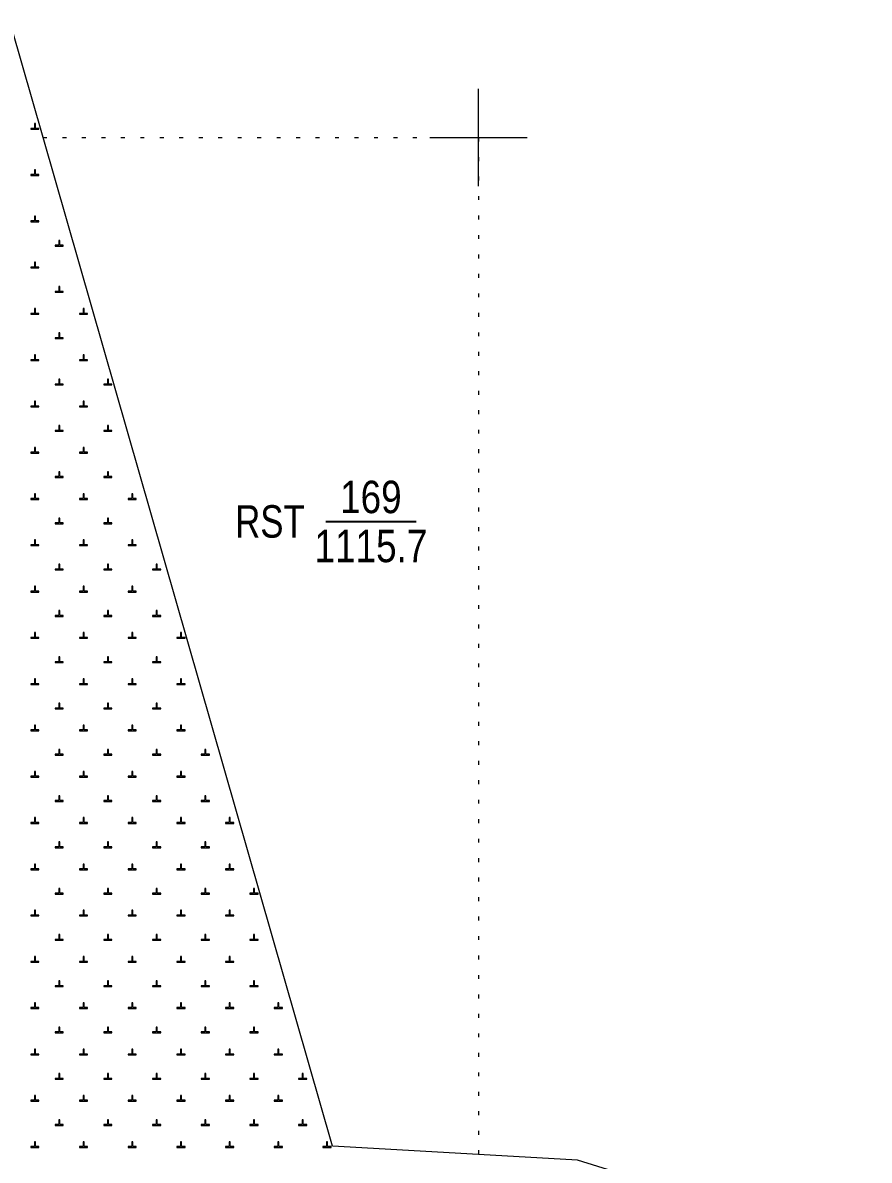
# Model space of a CAD drawing. Header units: metres. Extents: x 551390 to 552118, y 1837759 to 1838646.
# Drawn here: x 551971.9 to 552024.1, y 1838437 to 1838507.1 of the extents above; entities that cross this region are included whole.
import ezdxf
from ezdxf.enums import TextEntityAlignment as Align

# ---------------------------------------------------------------- set-up
doc = ezdxf.new("R2010")
doc.units = ezdxf.units.M
doc.header["$LTSCALE"] = 0.8
doc.linetypes.add('DOTTED', pattern=[1.5, 0.3, -1.2])
for name, color, linetype, lineweight in [('10', 7, 'Continuous', 13), ('13', 7, 'Continuous', 13), ('19', 7, 'Continuous', 13), ('24', 7, 'DOTTED', 13), ('63', 7, 'Continuous', 13)]:
    doc.layers.add(name, color=color, linetype=linetype, lineweight=lineweight)

msp = doc.modelspace()

# ---------------------------------------------------------------- linework, layer by layer
at = {"layer": '10'}
for points in [[(551973.16, 1838500), (551951.16, 1838576.61), (551951.17, 1838576.63), (551932.18, 1838574.02), (551935.39, 1838524.4), (551872.61, 1838520.36), (551870.95, 1838519.99), (551873.12, 1838500)], [(552000, 1838437.34), (551991.01, 1838437.85), (551973.16, 1838500)], [(552003.2, 1838417.1), (552024.08, 1838422.16), (552023.2, 1838431.67), (552006.09, 1838437), (552000, 1838437.34)]]:
    msp.add_lwpolyline(points, dxfattribs=at)
at = {"layer": '13', "lineweight": 25}
msp.add_line((551990.58, 1838476.35), (551996.16, 1838476.35), dxfattribs=at)
at = {"layer": '19'}
for points in [[(551972.41, 1838500.52), (551972.91, 1838500.52), (551972.91, 1838500.57), (551972.69, 1838500.57), (551972.69, 1838500.88), (551972.64, 1838500.88), (551972.64, 1838500.57), (551972.41, 1838500.57)], [(551972.41, 1838497.67), (551972.91, 1838497.67), (551972.91, 1838497.72), (551972.69, 1838497.72), (551972.69, 1838498.02), (551972.64, 1838498.02), (551972.64, 1838497.72), (551972.41, 1838497.72)], [(551972.41, 1838494.82), (551972.91, 1838494.82), (551972.91, 1838494.87), (551972.69, 1838494.87), (551972.69, 1838495.17), (551972.64, 1838495.17), (551972.64, 1838494.87), (551972.41, 1838494.87)], [(551973.91, 1838493.32), (551974.41, 1838493.32), (551974.41, 1838493.37), (551974.19, 1838493.37), (551974.19, 1838493.67), (551974.14, 1838493.67), (551974.14, 1838493.37), (551973.91, 1838493.37)], [(551972.41, 1838491.97), (551972.91, 1838491.97), (551972.91, 1838492.02), (551972.69, 1838492.02), (551972.69, 1838492.32), (551972.64, 1838492.32), (551972.64, 1838492.02), (551972.41, 1838492.02)], [(551973.91, 1838490.47), (551974.41, 1838490.47), (551974.41, 1838490.52), (551974.19, 1838490.52), (551974.19, 1838490.82), (551974.14, 1838490.82), (551974.14, 1838490.52), (551973.91, 1838490.52)], [(551972.41, 1838489.12), (551972.91, 1838489.12), (551972.91, 1838489.17), (551972.69, 1838489.17), (551972.69, 1838489.47), (551972.64, 1838489.47), (551972.64, 1838489.17), (551972.41, 1838489.17)], [(551975.41, 1838489.12), (551975.91, 1838489.12), (551975.91, 1838489.17), (551975.69, 1838489.17), (551975.69, 1838489.47), (551975.64, 1838489.47), (551975.64, 1838489.17), (551975.41, 1838489.17)], [(551973.91, 1838487.62), (551974.41, 1838487.62), (551974.41, 1838487.67), (551974.19, 1838487.67), (551974.19, 1838487.97), (551974.14, 1838487.97), (551974.14, 1838487.67), (551973.91, 1838487.67)], [(551972.41, 1838486.26), (551972.91, 1838486.26), (551972.91, 1838486.31), (551972.69, 1838486.31), (551972.69, 1838486.62), (551972.64, 1838486.62), (551972.64, 1838486.31), (551972.41, 1838486.31)], [(551975.41, 1838486.26), (551975.91, 1838486.26), (551975.91, 1838486.31), (551975.69, 1838486.31), (551975.69, 1838486.62), (551975.64, 1838486.62), (551975.64, 1838486.31), (551975.41, 1838486.31)], [(551973.91, 1838484.76), (551974.41, 1838484.76), (551974.41, 1838484.81), (551974.19, 1838484.81), (551974.19, 1838485.12), (551974.14, 1838485.12), (551974.14, 1838484.81), (551973.91, 1838484.81)], [(551976.91, 1838484.76), (551977.41, 1838484.76), (551977.41, 1838484.81), (551977.19, 1838484.81), (551977.19, 1838485.12), (551977.14, 1838485.12), (551977.14, 1838484.81), (551976.91, 1838484.81)], [(551972.41, 1838483.41), (551972.91, 1838483.41), (551972.91, 1838483.46), (551972.69, 1838483.46), (551972.69, 1838483.76), (551972.64, 1838483.76), (551972.64, 1838483.46), (551972.41, 1838483.46)], [(551975.41, 1838483.41), (551975.91, 1838483.41), (551975.91, 1838483.46), (551975.69, 1838483.46), (551975.69, 1838483.76), (551975.64, 1838483.76), (551975.64, 1838483.46), (551975.41, 1838483.46)], [(551973.91, 1838481.91), (551974.41, 1838481.91), (551974.41, 1838481.96), (551974.19, 1838481.96), (551974.19, 1838482.26), (551974.14, 1838482.26), (551974.14, 1838481.96), (551973.91, 1838481.96)], [(551976.91, 1838481.91), (551977.41, 1838481.91), (551977.41, 1838481.96), (551977.19, 1838481.96), (551977.19, 1838482.26), (551977.14, 1838482.26), (551977.14, 1838481.96), (551976.91, 1838481.96)], [(551972.41, 1838480.56), (551972.91, 1838480.56), (551972.91, 1838480.61), (551972.69, 1838480.61), (551972.69, 1838480.91), (551972.64, 1838480.91), (551972.64, 1838480.61), (551972.41, 1838480.61)], [(551975.41, 1838480.56), (551975.91, 1838480.56), (551975.91, 1838480.61), (551975.69, 1838480.61), (551975.69, 1838480.91), (551975.64, 1838480.91), (551975.64, 1838480.61), (551975.41, 1838480.61)], [(551973.91, 1838479.06), (551974.41, 1838479.06), (551974.41, 1838479.11), (551974.19, 1838479.11), (551974.19, 1838479.41), (551974.14, 1838479.41), (551974.14, 1838479.11), (551973.91, 1838479.11)], [(551976.91, 1838479.06), (551977.41, 1838479.06), (551977.41, 1838479.11), (551977.19, 1838479.11), (551977.19, 1838479.41), (551977.14, 1838479.41), (551977.14, 1838479.11), (551976.91, 1838479.11)], [(551972.41, 1838477.71), (551972.91, 1838477.71), (551972.91, 1838477.76), (551972.69, 1838477.76), (551972.69, 1838478.06), (551972.64, 1838478.06), (551972.64, 1838477.76), (551972.41, 1838477.76)], [(551975.41, 1838477.71), (551975.91, 1838477.71), (551975.91, 1838477.76), (551975.69, 1838477.76), (551975.69, 1838478.06), (551975.64, 1838478.06), (551975.64, 1838477.76), (551975.41, 1838477.76)], [(551978.41, 1838477.71), (551978.91, 1838477.71), (551978.91, 1838477.76), (551978.69, 1838477.76), (551978.69, 1838478.06), (551978.64, 1838478.06), (551978.64, 1838477.76), (551978.41, 1838477.76)], [(551973.91, 1838476.21), (551974.41, 1838476.21), (551974.41, 1838476.26), (551974.19, 1838476.26), (551974.19, 1838476.56), (551974.14, 1838476.56), (551974.14, 1838476.26), (551973.91, 1838476.26)], [(551976.91, 1838476.21), (551977.41, 1838476.21), (551977.41, 1838476.26), (551977.19, 1838476.26), (551977.19, 1838476.56), (551977.14, 1838476.56), (551977.14, 1838476.26), (551976.91, 1838476.26)], [(551972.41, 1838474.86), (551972.91, 1838474.86), (551972.91, 1838474.91), (551972.69, 1838474.91), (551972.69, 1838475.21), (551972.64, 1838475.21), (551972.64, 1838474.91), (551972.41, 1838474.91)], [(551975.41, 1838474.86), (551975.91, 1838474.86), (551975.91, 1838474.91), (551975.69, 1838474.91), (551975.69, 1838475.21), (551975.64, 1838475.21), (551975.64, 1838474.91), (551975.41, 1838474.91)], [(551978.41, 1838474.86), (551978.91, 1838474.86), (551978.91, 1838474.91), (551978.69, 1838474.91), (551978.69, 1838475.21), (551978.64, 1838475.21), (551978.64, 1838474.91), (551978.41, 1838474.91)], [(551973.91, 1838473.36), (551974.41, 1838473.36), (551974.41, 1838473.41), (551974.19, 1838473.41), (551974.19, 1838473.71), (551974.14, 1838473.71), (551974.14, 1838473.41), (551973.91, 1838473.41)], [(551976.91, 1838473.36), (551977.41, 1838473.36), (551977.41, 1838473.41), (551977.19, 1838473.41), (551977.19, 1838473.71), (551977.14, 1838473.71), (551977.14, 1838473.41), (551976.91, 1838473.41)], [(551979.91, 1838473.36), (551980.41, 1838473.36), (551980.41, 1838473.41), (551980.19, 1838473.41), (551980.19, 1838473.71), (551980.14, 1838473.71), (551980.14, 1838473.41), (551979.91, 1838473.41)], [(551972.41, 1838472), (551972.91, 1838472), (551972.91, 1838472.05), (551972.69, 1838472.05), (551972.69, 1838472.36), (551972.64, 1838472.36), (551972.64, 1838472.05), (551972.41, 1838472.05)], [(551975.41, 1838472), (551975.91, 1838472), (551975.91, 1838472.05), (551975.69, 1838472.05), (551975.69, 1838472.36), (551975.64, 1838472.36), (551975.64, 1838472.05), (551975.41, 1838472.05)], [(551978.41, 1838472), (551978.91, 1838472), (551978.91, 1838472.05), (551978.69, 1838472.05), (551978.69, 1838472.36), (551978.64, 1838472.36), (551978.64, 1838472.05), (551978.41, 1838472.05)], [(551973.91, 1838470.5), (551974.41, 1838470.5), (551974.41, 1838470.55), (551974.19, 1838470.55), (551974.19, 1838470.86), (551974.14, 1838470.86), (551974.14, 1838470.55), (551973.91, 1838470.55)], [(551976.91, 1838470.5), (551977.41, 1838470.5), (551977.41, 1838470.55), (551977.19, 1838470.55), (551977.19, 1838470.86), (551977.14, 1838470.86), (551977.14, 1838470.55), (551976.91, 1838470.55)], [(551979.91, 1838470.5), (551980.41, 1838470.5), (551980.41, 1838470.55), (551980.19, 1838470.55), (551980.19, 1838470.86), (551980.14, 1838470.86), (551980.14, 1838470.55), (551979.91, 1838470.55)], [(551972.41, 1838469.15), (551972.91, 1838469.15), (551972.91, 1838469.2), (551972.69, 1838469.2), (551972.69, 1838469.5), (551972.64, 1838469.5), (551972.64, 1838469.2), (551972.41, 1838469.2)], [(551975.41, 1838469.15), (551975.91, 1838469.15), (551975.91, 1838469.2), (551975.69, 1838469.2), (551975.69, 1838469.5), (551975.64, 1838469.5), (551975.64, 1838469.2), (551975.41, 1838469.2)], [(551978.41, 1838469.15), (551978.91, 1838469.15), (551978.91, 1838469.2), (551978.69, 1838469.2), (551978.69, 1838469.5), (551978.64, 1838469.5), (551978.64, 1838469.2), (551978.41, 1838469.2)], [(551981.41, 1838469.15), (551981.91, 1838469.15), (551981.91, 1838469.2), (551981.69, 1838469.2), (551981.69, 1838469.5), (551981.64, 1838469.5), (551981.64, 1838469.2), (551981.41, 1838469.2)], [(551973.91, 1838467.65), (551974.41, 1838467.65), (551974.41, 1838467.7), (551974.19, 1838467.7), (551974.19, 1838468), (551974.14, 1838468), (551974.14, 1838467.7), (551973.91, 1838467.7)], [(551976.91, 1838467.65), (551977.41, 1838467.65), (551977.41, 1838467.7), (551977.19, 1838467.7), (551977.19, 1838468), (551977.14, 1838468), (551977.14, 1838467.7), (551976.91, 1838467.7)], [(551979.91, 1838467.65), (551980.41, 1838467.65), (551980.41, 1838467.7), (551980.19, 1838467.7), (551980.19, 1838468), (551980.14, 1838468), (551980.14, 1838467.7), (551979.91, 1838467.7)], [(551972.41, 1838466.3), (551972.91, 1838466.3), (551972.91, 1838466.35), (551972.69, 1838466.35), (551972.69, 1838466.65), (551972.64, 1838466.65), (551972.64, 1838466.35), (551972.41, 1838466.35)], [(551975.41, 1838466.3), (551975.91, 1838466.3), (551975.91, 1838466.35), (551975.69, 1838466.35), (551975.69, 1838466.65), (551975.64, 1838466.65), (551975.64, 1838466.35), (551975.41, 1838466.35)], [(551978.41, 1838466.3), (551978.91, 1838466.3), (551978.91, 1838466.35), (551978.69, 1838466.35), (551978.69, 1838466.65), (551978.64, 1838466.65), (551978.64, 1838466.35), (551978.41, 1838466.35)], [(551981.41, 1838466.3), (551981.91, 1838466.3), (551981.91, 1838466.35), (551981.69, 1838466.35), (551981.69, 1838466.65), (551981.64, 1838466.65), (551981.64, 1838466.35), (551981.41, 1838466.35)], [(551973.91, 1838464.8), (551974.41, 1838464.8), (551974.41, 1838464.85), (551974.19, 1838464.85), (551974.19, 1838465.15), (551974.14, 1838465.15), (551974.14, 1838464.85), (551973.91, 1838464.85)], [(551976.91, 1838464.8), (551977.41, 1838464.8), (551977.41, 1838464.85), (551977.19, 1838464.85), (551977.19, 1838465.15), (551977.14, 1838465.15), (551977.14, 1838464.85), (551976.91, 1838464.85)], [(551979.91, 1838464.8), (551980.41, 1838464.8), (551980.41, 1838464.85), (551980.19, 1838464.85), (551980.19, 1838465.15), (551980.14, 1838465.15), (551980.14, 1838464.85), (551979.91, 1838464.85)], [(551972.41, 1838463.45), (551972.91, 1838463.45), (551972.91, 1838463.5), (551972.69, 1838463.5), (551972.69, 1838463.8), (551972.64, 1838463.8), (551972.64, 1838463.5), (551972.41, 1838463.5)], [(551975.41, 1838463.45), (551975.91, 1838463.45), (551975.91, 1838463.5), (551975.69, 1838463.5), (551975.69, 1838463.8), (551975.64, 1838463.8), (551975.64, 1838463.5), (551975.41, 1838463.5)], [(551978.41, 1838463.45), (551978.91, 1838463.45), (551978.91, 1838463.5), (551978.69, 1838463.5), (551978.69, 1838463.8), (551978.64, 1838463.8), (551978.64, 1838463.5), (551978.41, 1838463.5)], [(551981.41, 1838463.45), (551981.91, 1838463.45), (551981.91, 1838463.5), (551981.69, 1838463.5), (551981.69, 1838463.8), (551981.64, 1838463.8), (551981.64, 1838463.5), (551981.41, 1838463.5)], [(551973.91, 1838461.95), (551974.41, 1838461.95), (551974.41, 1838462), (551974.19, 1838462), (551974.19, 1838462.3), (551974.14, 1838462.3), (551974.14, 1838462), (551973.91, 1838462)], [(551976.91, 1838461.95), (551977.41, 1838461.95), (551977.41, 1838462), (551977.19, 1838462), (551977.19, 1838462.3), (551977.14, 1838462.3), (551977.14, 1838462), (551976.91, 1838462)], [(551979.91, 1838461.95), (551980.41, 1838461.95), (551980.41, 1838462), (551980.19, 1838462), (551980.19, 1838462.3), (551980.14, 1838462.3), (551980.14, 1838462), (551979.91, 1838462)], [(551982.91, 1838461.95), (551983.41, 1838461.95), (551983.41, 1838462), (551983.19, 1838462), (551983.19, 1838462.3), (551983.14, 1838462.3), (551983.14, 1838462), (551982.91, 1838462)], [(551972.41, 1838460.6), (551972.91, 1838460.6), (551972.91, 1838460.65), (551972.69, 1838460.65), (551972.69, 1838460.95), (551972.64, 1838460.95), (551972.64, 1838460.65), (551972.41, 1838460.65)], [(551975.41, 1838460.6), (551975.91, 1838460.6), (551975.91, 1838460.65), (551975.69, 1838460.65), (551975.69, 1838460.95), (551975.64, 1838460.95), (551975.64, 1838460.65), (551975.41, 1838460.65)], [(551978.41, 1838460.6), (551978.91, 1838460.6), (551978.91, 1838460.65), (551978.69, 1838460.65), (551978.69, 1838460.95), (551978.64, 1838460.95), (551978.64, 1838460.65), (551978.41, 1838460.65)], [(551981.41, 1838460.6), (551981.91, 1838460.6), (551981.91, 1838460.65), (551981.69, 1838460.65), (551981.69, 1838460.95), (551981.64, 1838460.95), (551981.64, 1838460.65), (551981.41, 1838460.65)], [(551973.91, 1838459.1), (551974.41, 1838459.1), (551974.41, 1838459.15), (551974.19, 1838459.15), (551974.19, 1838459.45), (551974.14, 1838459.45), (551974.14, 1838459.15), (551973.91, 1838459.15)], [(551976.91, 1838459.1), (551977.41, 1838459.1), (551977.41, 1838459.15), (551977.19, 1838459.15), (551977.19, 1838459.45), (551977.14, 1838459.45), (551977.14, 1838459.15), (551976.91, 1838459.15)], [(551979.91, 1838459.1), (551980.41, 1838459.1), (551980.41, 1838459.15), (551980.19, 1838459.15), (551980.19, 1838459.45), (551980.14, 1838459.45), (551980.14, 1838459.15), (551979.91, 1838459.15)], [(551982.91, 1838459.1), (551983.41, 1838459.1), (551983.41, 1838459.15), (551983.19, 1838459.15), (551983.19, 1838459.45), (551983.14, 1838459.45), (551983.14, 1838459.15), (551982.91, 1838459.15)], [(551972.41, 1838457.74), (551972.91, 1838457.74), (551972.91, 1838457.79), (551972.69, 1838457.79), (551972.69, 1838458.1), (551972.64, 1838458.1), (551972.64, 1838457.79), (551972.41, 1838457.79)], [(551975.41, 1838457.74), (551975.91, 1838457.74), (551975.91, 1838457.79), (551975.69, 1838457.79), (551975.69, 1838458.1), (551975.64, 1838458.1), (551975.64, 1838457.79), (551975.41, 1838457.79)], [(551978.41, 1838457.74), (551978.91, 1838457.74), (551978.91, 1838457.79), (551978.69, 1838457.79), (551978.69, 1838458.1), (551978.64, 1838458.1), (551978.64, 1838457.79), (551978.41, 1838457.79)], [(551981.41, 1838457.74), (551981.91, 1838457.74), (551981.91, 1838457.79), (551981.69, 1838457.79), (551981.69, 1838458.1), (551981.64, 1838458.1), (551981.64, 1838457.79), (551981.41, 1838457.79)], [(551984.41, 1838457.74), (551984.91, 1838457.74), (551984.91, 1838457.79), (551984.69, 1838457.79), (551984.69, 1838458.1), (551984.64, 1838458.1), (551984.64, 1838457.79), (551984.41, 1838457.79)], [(551973.91, 1838456.24), (551974.41, 1838456.24), (551974.41, 1838456.29), (551974.19, 1838456.29), (551974.19, 1838456.6), (551974.14, 1838456.6), (551974.14, 1838456.29), (551973.91, 1838456.29)], [(551976.91, 1838456.24), (551977.41, 1838456.24), (551977.41, 1838456.29), (551977.19, 1838456.29), (551977.19, 1838456.6), (551977.14, 1838456.6), (551977.14, 1838456.29), (551976.91, 1838456.29)], [(551979.91, 1838456.24), (551980.41, 1838456.24), (551980.41, 1838456.29), (551980.19, 1838456.29), (551980.19, 1838456.6), (551980.14, 1838456.6), (551980.14, 1838456.29), (551979.91, 1838456.29)], [(551982.91, 1838456.24), (551983.41, 1838456.24), (551983.41, 1838456.29), (551983.19, 1838456.29), (551983.19, 1838456.6), (551983.14, 1838456.6), (551983.14, 1838456.29), (551982.91, 1838456.29)], [(551972.41, 1838454.89), (551972.91, 1838454.89), (551972.91, 1838454.94), (551972.69, 1838454.94), (551972.69, 1838455.24), (551972.64, 1838455.24), (551972.64, 1838454.94), (551972.41, 1838454.94)], [(551975.41, 1838454.89), (551975.91, 1838454.89), (551975.91, 1838454.94), (551975.69, 1838454.94), (551975.69, 1838455.24), (551975.64, 1838455.24), (551975.64, 1838454.94), (551975.41, 1838454.94)], [(551978.41, 1838454.89), (551978.91, 1838454.89), (551978.91, 1838454.94), (551978.69, 1838454.94), (551978.69, 1838455.24), (551978.64, 1838455.24), (551978.64, 1838454.94), (551978.41, 1838454.94)], [(551981.41, 1838454.89), (551981.91, 1838454.89), (551981.91, 1838454.94), (551981.69, 1838454.94), (551981.69, 1838455.24), (551981.64, 1838455.24), (551981.64, 1838454.94), (551981.41, 1838454.94)], [(551984.41, 1838454.89), (551984.91, 1838454.89), (551984.91, 1838454.94), (551984.69, 1838454.94), (551984.69, 1838455.24), (551984.64, 1838455.24), (551984.64, 1838454.94), (551984.41, 1838454.94)], [(551973.91, 1838453.39), (551974.41, 1838453.39), (551974.41, 1838453.44), (551974.19, 1838453.44), (551974.19, 1838453.74), (551974.14, 1838453.74), (551974.14, 1838453.44), (551973.91, 1838453.44)], [(551976.91, 1838453.39), (551977.41, 1838453.39), (551977.41, 1838453.44), (551977.19, 1838453.44), (551977.19, 1838453.74), (551977.14, 1838453.74), (551977.14, 1838453.44), (551976.91, 1838453.44)], [(551979.91, 1838453.39), (551980.41, 1838453.39), (551980.41, 1838453.44), (551980.19, 1838453.44), (551980.19, 1838453.74), (551980.14, 1838453.74), (551980.14, 1838453.44), (551979.91, 1838453.44)], [(551982.91, 1838453.39), (551983.41, 1838453.39), (551983.41, 1838453.44), (551983.19, 1838453.44), (551983.19, 1838453.74), (551983.14, 1838453.74), (551983.14, 1838453.44), (551982.91, 1838453.44)], [(551985.91, 1838453.39), (551986.41, 1838453.39), (551986.41, 1838453.44), (551986.19, 1838453.44), (551986.19, 1838453.74), (551986.14, 1838453.74), (551986.14, 1838453.44), (551985.91, 1838453.44)], [(551972.41, 1838452.04), (551972.91, 1838452.04), (551972.91, 1838452.09), (551972.69, 1838452.09), (551972.69, 1838452.39), (551972.64, 1838452.39), (551972.64, 1838452.09), (551972.41, 1838452.09)], [(551975.41, 1838452.04), (551975.91, 1838452.04), (551975.91, 1838452.09), (551975.69, 1838452.09), (551975.69, 1838452.39), (551975.64, 1838452.39), (551975.64, 1838452.09), (551975.41, 1838452.09)], [(551978.41, 1838452.04), (551978.91, 1838452.04), (551978.91, 1838452.09), (551978.69, 1838452.09), (551978.69, 1838452.39), (551978.64, 1838452.39), (551978.64, 1838452.09), (551978.41, 1838452.09)], [(551981.41, 1838452.04), (551981.91, 1838452.04), (551981.91, 1838452.09), (551981.69, 1838452.09), (551981.69, 1838452.39), (551981.64, 1838452.39), (551981.64, 1838452.09), (551981.41, 1838452.09)], [(551984.41, 1838452.04), (551984.91, 1838452.04), (551984.91, 1838452.09), (551984.69, 1838452.09), (551984.69, 1838452.39), (551984.64, 1838452.39), (551984.64, 1838452.09), (551984.41, 1838452.09)], [(551973.91, 1838450.54), (551974.41, 1838450.54), (551974.41, 1838450.59), (551974.19, 1838450.59), (551974.19, 1838450.89), (551974.14, 1838450.89), (551974.14, 1838450.59), (551973.91, 1838450.59)], [(551976.91, 1838450.54), (551977.41, 1838450.54), (551977.41, 1838450.59), (551977.19, 1838450.59), (551977.19, 1838450.89), (551977.14, 1838450.89), (551977.14, 1838450.59), (551976.91, 1838450.59)], [(551979.91, 1838450.54), (551980.41, 1838450.54), (551980.41, 1838450.59), (551980.19, 1838450.59), (551980.19, 1838450.89), (551980.14, 1838450.89), (551980.14, 1838450.59), (551979.91, 1838450.59)], [(551982.91, 1838450.54), (551983.41, 1838450.54), (551983.41, 1838450.59), (551983.19, 1838450.59), (551983.19, 1838450.89), (551983.14, 1838450.89), (551983.14, 1838450.59), (551982.91, 1838450.59)], [(551985.91, 1838450.54), (551986.41, 1838450.54), (551986.41, 1838450.59), (551986.19, 1838450.59), (551986.19, 1838450.89), (551986.14, 1838450.89), (551986.14, 1838450.59), (551985.91, 1838450.59)], [(551972.41, 1838449.19), (551972.91, 1838449.19), (551972.91, 1838449.24), (551972.69, 1838449.24), (551972.69, 1838449.54), (551972.64, 1838449.54), (551972.64, 1838449.24), (551972.41, 1838449.24)], [(551975.41, 1838449.19), (551975.91, 1838449.19), (551975.91, 1838449.24), (551975.69, 1838449.24), (551975.69, 1838449.54), (551975.64, 1838449.54), (551975.64, 1838449.24), (551975.41, 1838449.24)], [(551978.41, 1838449.19), (551978.91, 1838449.19), (551978.91, 1838449.24), (551978.69, 1838449.24), (551978.69, 1838449.54), (551978.64, 1838449.54), (551978.64, 1838449.24), (551978.41, 1838449.24)], [(551981.41, 1838449.19), (551981.91, 1838449.19), (551981.91, 1838449.24), (551981.69, 1838449.24), (551981.69, 1838449.54), (551981.64, 1838449.54), (551981.64, 1838449.24), (551981.41, 1838449.24)], [(551984.41, 1838449.19), (551984.91, 1838449.19), (551984.91, 1838449.24), (551984.69, 1838449.24), (551984.69, 1838449.54), (551984.64, 1838449.54), (551984.64, 1838449.24), (551984.41, 1838449.24)], [(551973.91, 1838447.69), (551974.41, 1838447.69), (551974.41, 1838447.74), (551974.19, 1838447.74), (551974.19, 1838448.04), (551974.14, 1838448.04), (551974.14, 1838447.74), (551973.91, 1838447.74)], [(551976.91, 1838447.69), (551977.41, 1838447.69), (551977.41, 1838447.74), (551977.19, 1838447.74), (551977.19, 1838448.04), (551977.14, 1838448.04), (551977.14, 1838447.74), (551976.91, 1838447.74)], [(551979.91, 1838447.69), (551980.41, 1838447.69), (551980.41, 1838447.74), (551980.19, 1838447.74), (551980.19, 1838448.04), (551980.14, 1838448.04), (551980.14, 1838447.74), (551979.91, 1838447.74)], [(551982.91, 1838447.69), (551983.41, 1838447.69), (551983.41, 1838447.74), (551983.19, 1838447.74), (551983.19, 1838448.04), (551983.14, 1838448.04), (551983.14, 1838447.74), (551982.91, 1838447.74)], [(551985.91, 1838447.69), (551986.41, 1838447.69), (551986.41, 1838447.74), (551986.19, 1838447.74), (551986.19, 1838448.04), (551986.14, 1838448.04), (551986.14, 1838447.74), (551985.91, 1838447.74)], [(551972.41, 1838446.34), (551972.91, 1838446.34), (551972.91, 1838446.39), (551972.69, 1838446.39), (551972.69, 1838446.69), (551972.64, 1838446.69), (551972.64, 1838446.39), (551972.41, 1838446.39)], [(551975.41, 1838446.34), (551975.91, 1838446.34), (551975.91, 1838446.39), (551975.69, 1838446.39), (551975.69, 1838446.69), (551975.64, 1838446.69), (551975.64, 1838446.39), (551975.41, 1838446.39)], [(551978.41, 1838446.34), (551978.91, 1838446.34), (551978.91, 1838446.39), (551978.69, 1838446.39), (551978.69, 1838446.69), (551978.64, 1838446.69), (551978.64, 1838446.39), (551978.41, 1838446.39)], [(551981.41, 1838446.34), (551981.91, 1838446.34), (551981.91, 1838446.39), (551981.69, 1838446.39), (551981.69, 1838446.69), (551981.64, 1838446.69), (551981.64, 1838446.39), (551981.41, 1838446.39)], [(551984.41, 1838446.34), (551984.91, 1838446.34), (551984.91, 1838446.39), (551984.69, 1838446.39), (551984.69, 1838446.69), (551984.64, 1838446.69), (551984.64, 1838446.39), (551984.41, 1838446.39)], [(551987.41, 1838446.34), (551987.91, 1838446.34), (551987.91, 1838446.39), (551987.69, 1838446.39), (551987.69, 1838446.69), (551987.64, 1838446.69), (551987.64, 1838446.39), (551987.41, 1838446.39)], [(551973.91, 1838444.84), (551974.41, 1838444.84), (551974.41, 1838444.89), (551974.19, 1838444.89), (551974.19, 1838445.19), (551974.14, 1838445.19), (551974.14, 1838444.89), (551973.91, 1838444.89)], [(551976.91, 1838444.84), (551977.41, 1838444.84), (551977.41, 1838444.89), (551977.19, 1838444.89), (551977.19, 1838445.19), (551977.14, 1838445.19), (551977.14, 1838444.89), (551976.91, 1838444.89)], [(551979.91, 1838444.84), (551980.41, 1838444.84), (551980.41, 1838444.89), (551980.19, 1838444.89), (551980.19, 1838445.19), (551980.14, 1838445.19), (551980.14, 1838444.89), (551979.91, 1838444.89)], [(551982.91, 1838444.84), (551983.41, 1838444.84), (551983.41, 1838444.89), (551983.19, 1838444.89), (551983.19, 1838445.19), (551983.14, 1838445.19), (551983.14, 1838444.89), (551982.91, 1838444.89)], [(551985.91, 1838444.84), (551986.41, 1838444.84), (551986.41, 1838444.89), (551986.19, 1838444.89), (551986.19, 1838445.19), (551986.14, 1838445.19), (551986.14, 1838444.89), (551985.91, 1838444.89)], [(551972.41, 1838443.48), (551972.91, 1838443.48), (551972.91, 1838443.53), (551972.69, 1838443.53), (551972.69, 1838443.84), (551972.64, 1838443.84), (551972.64, 1838443.53), (551972.41, 1838443.53)], [(551975.41, 1838443.48), (551975.91, 1838443.48), (551975.91, 1838443.53), (551975.69, 1838443.53), (551975.69, 1838443.84), (551975.64, 1838443.84), (551975.64, 1838443.53), (551975.41, 1838443.53)], [(551978.41, 1838443.48), (551978.91, 1838443.48), (551978.91, 1838443.53), (551978.69, 1838443.53), (551978.69, 1838443.84), (551978.64, 1838443.84), (551978.64, 1838443.53), (551978.41, 1838443.53)], [(551981.41, 1838443.48), (551981.91, 1838443.48), (551981.91, 1838443.53), (551981.69, 1838443.53), (551981.69, 1838443.84), (551981.64, 1838443.84), (551981.64, 1838443.53), (551981.41, 1838443.53)], [(551984.41, 1838443.48), (551984.91, 1838443.48), (551984.91, 1838443.53), (551984.69, 1838443.53), (551984.69, 1838443.84), (551984.64, 1838443.84), (551984.64, 1838443.53), (551984.41, 1838443.53)], [(551987.41, 1838443.48), (551987.91, 1838443.48), (551987.91, 1838443.53), (551987.69, 1838443.53), (551987.69, 1838443.84), (551987.64, 1838443.84), (551987.64, 1838443.53), (551987.41, 1838443.53)], [(551973.91, 1838441.98), (551974.41, 1838441.98), (551974.41, 1838442.03), (551974.19, 1838442.03), (551974.19, 1838442.34), (551974.14, 1838442.34), (551974.14, 1838442.03), (551973.91, 1838442.03)], [(551976.91, 1838441.98), (551977.41, 1838441.98), (551977.41, 1838442.03), (551977.19, 1838442.03), (551977.19, 1838442.34), (551977.14, 1838442.34), (551977.14, 1838442.03), (551976.91, 1838442.03)], [(551979.91, 1838441.98), (551980.41, 1838441.98), (551980.41, 1838442.03), (551980.19, 1838442.03), (551980.19, 1838442.34), (551980.14, 1838442.34), (551980.14, 1838442.03), (551979.91, 1838442.03)], [(551982.91, 1838441.98), (551983.41, 1838441.98), (551983.41, 1838442.03), (551983.19, 1838442.03), (551983.19, 1838442.34), (551983.14, 1838442.34), (551983.14, 1838442.03), (551982.91, 1838442.03)], [(551985.91, 1838441.98), (551986.41, 1838441.98), (551986.41, 1838442.03), (551986.19, 1838442.03), (551986.19, 1838442.34), (551986.14, 1838442.34), (551986.14, 1838442.03), (551985.91, 1838442.03)], [(551988.91, 1838441.98), (551989.41, 1838441.98), (551989.41, 1838442.03), (551989.19, 1838442.03), (551989.19, 1838442.34), (551989.14, 1838442.34), (551989.14, 1838442.03), (551988.91, 1838442.03)], [(551972.41, 1838440.63), (551972.91, 1838440.63), (551972.91, 1838440.68), (551972.69, 1838440.68), (551972.69, 1838440.98), (551972.64, 1838440.98), (551972.64, 1838440.68), (551972.41, 1838440.68)], [(551975.41, 1838440.63), (551975.91, 1838440.63), (551975.91, 1838440.68), (551975.69, 1838440.68), (551975.69, 1838440.98), (551975.64, 1838440.98), (551975.64, 1838440.68), (551975.41, 1838440.68)], [(551978.41, 1838440.63), (551978.91, 1838440.63), (551978.91, 1838440.68), (551978.69, 1838440.68), (551978.69, 1838440.98), (551978.64, 1838440.98), (551978.64, 1838440.68), (551978.41, 1838440.68)], [(551981.41, 1838440.63), (551981.91, 1838440.63), (551981.91, 1838440.68), (551981.69, 1838440.68), (551981.69, 1838440.98), (551981.64, 1838440.98), (551981.64, 1838440.68), (551981.41, 1838440.68)], [(551984.41, 1838440.63), (551984.91, 1838440.63), (551984.91, 1838440.68), (551984.69, 1838440.68), (551984.69, 1838440.98), (551984.64, 1838440.98), (551984.64, 1838440.68), (551984.41, 1838440.68)], [(551987.41, 1838440.63), (551987.91, 1838440.63), (551987.91, 1838440.68), (551987.69, 1838440.68), (551987.69, 1838440.98), (551987.64, 1838440.98), (551987.64, 1838440.68), (551987.41, 1838440.68)], [(551973.91, 1838439.13), (551974.41, 1838439.13), (551974.41, 1838439.18), (551974.19, 1838439.18), (551974.19, 1838439.48), (551974.14, 1838439.48), (551974.14, 1838439.18), (551973.91, 1838439.18)], [(551976.91, 1838439.13), (551977.41, 1838439.13), (551977.41, 1838439.18), (551977.19, 1838439.18), (551977.19, 1838439.48), (551977.14, 1838439.48), (551977.14, 1838439.18), (551976.91, 1838439.18)], [(551979.91, 1838439.13), (551980.41, 1838439.13), (551980.41, 1838439.18), (551980.19, 1838439.18), (551980.19, 1838439.48), (551980.14, 1838439.48), (551980.14, 1838439.18), (551979.91, 1838439.18)], [(551982.91, 1838439.13), (551983.41, 1838439.13), (551983.41, 1838439.18), (551983.19, 1838439.18), (551983.19, 1838439.48), (551983.14, 1838439.48), (551983.14, 1838439.18), (551982.91, 1838439.18)], [(551985.91, 1838439.13), (551986.41, 1838439.13), (551986.41, 1838439.18), (551986.19, 1838439.18), (551986.19, 1838439.48), (551986.14, 1838439.48), (551986.14, 1838439.18), (551985.91, 1838439.18)], [(551988.91, 1838439.13), (551989.41, 1838439.13), (551989.41, 1838439.18), (551989.19, 1838439.18), (551989.19, 1838439.48), (551989.14, 1838439.48), (551989.14, 1838439.18), (551988.91, 1838439.18)], [(551972.41, 1838437.78), (551972.91, 1838437.78), (551972.91, 1838437.83), (551972.69, 1838437.83), (551972.69, 1838438.13), (551972.64, 1838438.13), (551972.64, 1838437.83), (551972.41, 1838437.83)], [(551975.41, 1838437.78), (551975.91, 1838437.78), (551975.91, 1838437.83), (551975.69, 1838437.83), (551975.69, 1838438.13), (551975.64, 1838438.13), (551975.64, 1838437.83), (551975.41, 1838437.83)], [(551978.41, 1838437.78), (551978.91, 1838437.78), (551978.91, 1838437.83), (551978.69, 1838437.83), (551978.69, 1838438.13), (551978.64, 1838438.13), (551978.64, 1838437.83), (551978.41, 1838437.83)], [(551981.41, 1838437.78), (551981.91, 1838437.78), (551981.91, 1838437.83), (551981.69, 1838437.83), (551981.69, 1838438.13), (551981.64, 1838438.13), (551981.64, 1838437.83), (551981.41, 1838437.83)], [(551984.41, 1838437.78), (551984.91, 1838437.78), (551984.91, 1838437.83), (551984.69, 1838437.83), (551984.69, 1838438.13), (551984.64, 1838438.13), (551984.64, 1838437.83), (551984.41, 1838437.83)], [(551987.41, 1838437.78), (551987.91, 1838437.78), (551987.91, 1838437.83), (551987.69, 1838437.83), (551987.69, 1838438.13), (551987.64, 1838438.13), (551987.64, 1838437.83), (551987.41, 1838437.83)], [(551990.41, 1838437.78), (551990.91, 1838437.78), (551990.91, 1838437.83), (551990.69, 1838437.83), (551990.69, 1838438.13), (551990.64, 1838438.13), (551990.64, 1838437.83), (551990.41, 1838437.83)]]:
    msp.add_lwpolyline(points, close=True, dxfattribs=at)
at = {"layer": '24'}
msp.add_lwpolyline([(551973.16, 1838500), (552000, 1838500), (552000, 1838437.34)], dxfattribs=at)
at = {"layer": '63'}
for p, q in [((552000, 1838497), (552000, 1838503)), ((551997, 1838500), (552003, 1838500))]:
    msp.add_line(p, q, dxfattribs=at)

# ---------------------------------------------------------------- texts
at = {"layer": '13', "width": 0.85}
for s, p in [('169', (551993.365, 1838476.86)), ('1115.7', (551993.37, 1838473.84))]:
    msp.add_text(s, height=2, dxfattribs=at).set_placement(p, align=Align.CENTER)
at = {"layer": '13', "width": 0.8}
msp.add_text('RST ', height=2, dxfattribs=at).set_placement((551989.88, 1838475.35), align=Align.RIGHT)

doc.saveas('drawing.dxf')
